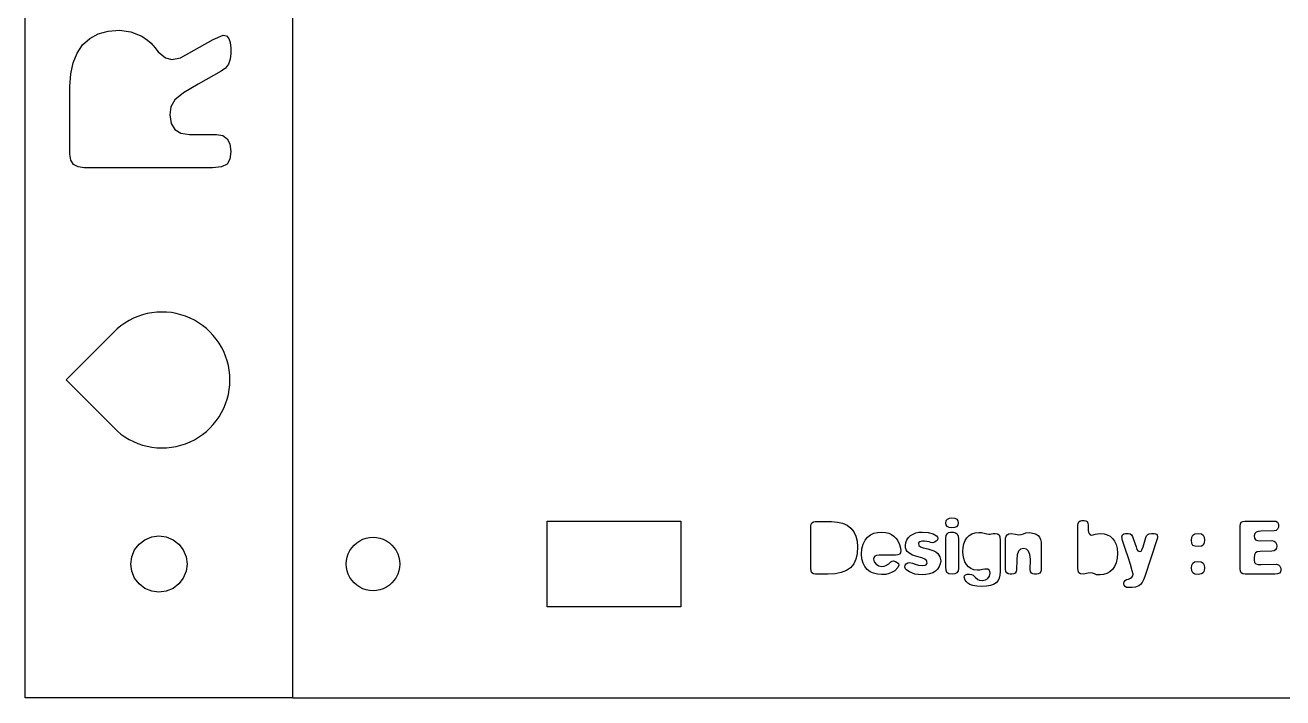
# Model space of a CAD drawing. Header units: metres. Extents: x 641 to 1235, y -1361 to -1021.
# Drawn here: x 841.9 to 935.9, y -1361 to -1310.8 of the extents above; entities that cross this region are included whole.
import ezdxf

# ---------------------------------------------------------------- set-up
doc = ezdxf.new("R2010")
doc.units = ezdxf.units.M

msp = doc.modelspace()

# ---------------------------------------------------------------- linework, layer by layer
at = {"layer": 'COMPONENT16'}
for p, q in [((848.057, -1311.224, 0.025), (848.901, -1311.155, 0.025)), ((848.901, -1311.155, 0.025), (849.762, -1311.263, 0.025)), ((846.156, -1312.25, 0.025), (846.684, -1311.771, 0.025)), ((846.684, -1311.771, 0.025), (847.318, -1311.429, 0.025)), ((847.318, -1311.429, 0.025), (848.057, -1311.224, 0.025)), ((849.762, -1311.263, 0.025), (850.587, -1311.586, 0.025)), ((850.587, -1311.586, 0.025), (851.009, -1311.882, 0.025)), ((851.009, -1311.882, 0.025), (851.269, -1312.124, 0.025)), ((851.269, -1312.124, 0.025), (851.377, -1312.232, 0.025)), ((853.458, -1313.201, 0.025), (855.898, -1311.837, 0.025)), ((855.898, -1311.837, 0.025), (856.652, -1311.514, 0.025)), ((856.652, -1311.514, 0.025), (856.903, -1311.575, 0.025)), ((856.903, -1311.575, 0.025), (857.082, -1311.756, 0.025)), ((857.082, -1311.756, 0.025), (857.19, -1312.059, 0.025)), ((857.19, -1312.059, 0.025), (857.226, -1312.483, 0.025)), ((845.443, -1313.573, 0.025), (845.74, -1312.854, 0.025)), ((845.74, -1312.854, 0.025), (846.156, -1312.25, 0.025)), ((851.377, -1312.232, 0.025), (851.431, -1312.286, 0.025)), ((851.431, -1312.286, 0.025), (851.547, -1312.429, 0.025)), ((851.547, -1312.429, 0.025), (851.807, -1312.77, 0.025)), ((851.807, -1312.77, 0.025), (852.346, -1313.201, 0.025)), ((857.226, -1312.878, 0.025), (857.181, -1313.31, 0.025)), ((857.226, -1312.483, 0.025), (857.226, -1312.878, 0.025)), ((845.264, -1314.406, 0.025), (845.443, -1313.573, 0.025)), ((852.346, -1313.201, 0.025), (852.812, -1313.344, 0.025)), ((852.812, -1313.344, 0.025), (853.458, -1313.201, 0.025)), ((856.822, -1313.974, 0.025), (856.508, -1314.205, 0.025)), ((857.046, -1313.676, 0.025), (856.822, -1313.974, 0.025)), ((857.181, -1313.31, 0.025), (857.046, -1313.676, 0.025)), ((845.205, -1315.353, 0.025), (845.264, -1314.406, 0.025)), ((856.508, -1314.205, 0.025), (854.786, -1315.174, 0.025)), ((845.205, -1320.415, 0.025), (845.205, -1315.353, 0.025)), ((853.7, -1315.829, 0.025), (853.054, -1316.349, 0.025)), ((854.786, -1315.174, 0.025), (853.7, -1315.829, 0.025)), ((853.054, -1316.349, 0.025), (852.749, -1316.861, 0.025)), ((852.749, -1316.861, 0.025), (852.669, -1317.471, 0.025)), ((852.669, -1317.471, 0.025), (852.761, -1318.114, 0.025)), ((852.761, -1318.114, 0.025), (853.036, -1318.574, 0.025)), ((853.036, -1318.574, 0.025), (853.496, -1318.85, 0.025)), ((853.496, -1318.85, 0.025), (854.14, -1318.942, 0.025)), ((854.14, -1318.942, 0.025), (856.149, -1318.942, 0.025)), ((856.149, -1318.942, 0.025), (856.62, -1319.02, 0.025)), ((856.62, -1319.02, 0.025), (856.957, -1319.256, 0.025)), ((856.957, -1319.256, 0.025), (857.159, -1319.649, 0.025)), ((857.159, -1319.649, 0.025), (857.226, -1320.199, 0.025)), ((845.272, -1320.855, 0.025), (845.205, -1320.415, 0.025)), ((857.226, -1320.199, 0.025), (857.156, -1320.79, 0.025)), ((845.474, -1321.17, 0.025), (845.272, -1320.855, 0.025)), ((845.811, -1321.358, 0.025), (845.474, -1321.17, 0.025)), ((846.281, -1321.421, 0.025), (845.811, -1321.358, 0.025)), ((855.862, -1321.421, 0.025), (846.281, -1321.421, 0.025)), ((856.537, -1321.356, 0.025), (855.862, -1321.421, 0.025)), ((856.948, -1321.161, 0.025), (856.537, -1321.356, 0.025)), ((857.156, -1320.79, 0.025), (856.948, -1321.161, 0.025))]:
    msp.add_line(p, q, dxfattribs=at)
at = {"layer": 'COMPONENT5'}
for p, q in [((900.764, -1347.89, 0), (900.908, -1347.868, 0)), ((900.908, -1347.868, 0), (902.116, -1347.868, 0)), ((902.116, -1347.868, 0), (902.558, -1347.899, 0)), ((910.667, -1347.974, 0), (910.701, -1347.792, 0)), ((910.701, -1347.792, 0), (910.802, -1347.678, 0)), ((910.802, -1347.678, 0), (910.95, -1347.619, 0)), ((910.95, -1347.619, 0), (911.124, -1347.599, 0)), ((911.124, -1347.599, 0), (911.344, -1347.624, 0)), ((911.344, -1347.624, 0), (911.488, -1347.699, 0)), ((911.488, -1347.699, 0), (911.567, -1347.812, 0)), ((911.567, -1347.812, 0), (911.593, -1347.951, 0)), ((920.602, -1347.882, 0), (920.693, -1347.805, 0)), ((920.693, -1347.805, 0), (920.825, -1347.779, 0)), ((920.825, -1347.779, 0), (921.012, -1347.779, 0)), ((921.012, -1347.779, 0), (921.126, -1347.801, 0)), ((921.126, -1347.801, 0), (921.22, -1347.867, 0)), ((921.22, -1347.867, 0), (921.284, -1347.98, 0)), ((932.746, -1347.923, 0), (932.852, -1347.852, 0)), ((932.852, -1347.852, 0), (933.001, -1347.828, 0)), ((933.001, -1347.828, 0), (935.183, -1347.828, 0)), ((935.183, -1347.828, 0), (935.337, -1347.848, 0)), ((935.337, -1347.848, 0), (935.447, -1347.907, 0)), ((900.58, -1348.22, 0), (900.6, -1348.066, 0)), ((900.58, -1351.351, 0), (900.58, -1348.22, 0)), ((900.6, -1348.066, 0), (900.662, -1347.956, 0)), ((900.662, -1347.956, 0), (900.764, -1347.89, 0)), ((902.558, -1347.899, 0), (902.947, -1347.99, 0)), ((902.947, -1347.99, 0), (903.283, -1348.142, 0)), ((903.283, -1348.142, 0), (903.564, -1348.355, 0)), ((903.564, -1348.355, 0), (903.788, -1348.624, 0)), ((903.788, -1348.624, 0), (903.947, -1348.945, 0)), ((905.045, -1348.861, 0), (905.297, -1348.743, 0)), ((905.297, -1348.743, 0), (905.569, -1348.675, 0)), ((905.569, -1348.675, 0), (905.851, -1348.653, 0)), ((905.851, -1348.653, 0), (906.15, -1348.674, 0)), ((906.15, -1348.674, 0), (906.402, -1348.738, 0)), ((906.402, -1348.738, 0), (906.614, -1348.835, 0)), ((908.028, -1348.909, 0), (908.216, -1348.797, 0)), ((908.216, -1348.797, 0), (908.43, -1348.715, 0)), ((908.43, -1348.715, 0), (908.659, -1348.665, 0)), ((908.659, -1348.665, 0), (908.896, -1348.648, 0)), ((908.896, -1348.648, 0), (909.344, -1348.689, 0)), ((909.344, -1348.689, 0), (909.72, -1348.794, 0)), ((909.72, -1348.794, 0), (909.975, -1348.944, 0)), ((910.692, -1348.114, 0), (910.667, -1347.974, 0)), ((910.691, -1348.914, 0), (910.764, -1348.78, 0)), ((910.767, -1348.227, 0), (910.692, -1348.114, 0)), ((910.764, -1348.78, 0), (910.876, -1348.694, 0)), ((910.906, -1348.301, 0), (910.767, -1348.227, 0)), ((910.876, -1348.694, 0), (911.019, -1348.665, 0)), ((911.124, -1348.326, 0), (910.906, -1348.301, 0)), ((911.019, -1348.665, 0), (911.23, -1348.665, 0)), ((911.304, -1348.307, 0), (911.124, -1348.326, 0)), ((911.23, -1348.665, 0), (911.394, -1348.697, 0)), ((911.456, -1348.25, 0), (911.304, -1348.307, 0)), ((911.394, -1348.697, 0), (911.511, -1348.794, 0)), ((911.559, -1348.137, 0), (911.456, -1348.25, 0)), ((911.511, -1348.794, 0), (911.582, -1348.955, 0)), ((911.593, -1347.951, 0), (911.559, -1348.137, 0)), ((912.414, -1348.903, 0), (912.617, -1348.777, 0)), ((912.617, -1348.777, 0), (912.853, -1348.698, 0)), ((912.853, -1348.698, 0), (913.124, -1348.672, 0)), ((913.124, -1348.672, 0), (913.341, -1348.695, 0)), ((913.341, -1348.695, 0), (913.543, -1348.745, 0)), ((913.543, -1348.745, 0), (913.722, -1348.792, 0)), ((913.722, -1348.792, 0), (913.874, -1348.812, 0)), ((913.874, -1348.812, 0), (913.983, -1348.804, 0)), ((913.983, -1348.804, 0), (914.083, -1348.783, 0)), ((914.083, -1348.783, 0), (914.194, -1348.762, 0)), ((914.194, -1348.762, 0), (914.344, -1348.754, 0)), ((914.344, -1348.754, 0), (914.535, -1348.78, 0)), ((914.535, -1348.78, 0), (914.651, -1348.859, 0)), ((915.24, -1348.85, 0), (915.368, -1348.786, 0)), ((915.368, -1348.786, 0), (915.548, -1348.765, 0)), ((915.548, -1348.765, 0), (915.864, -1348.806, 0)), ((915.864, -1348.806, 0), (916.122, -1348.847, 0)), ((916.303, -1348.824, 0), (916.462, -1348.771, 0)), ((916.462, -1348.771, 0), (916.646, -1348.718, 0)), ((916.646, -1348.718, 0), (916.907, -1348.695, 0)), ((916.907, -1348.695, 0), (917.271, -1348.748, 0)), ((917.271, -1348.748, 0), (917.423, -1348.815, 0)), ((920.532, -1348.143, 0), (920.549, -1347.999, 0)), ((920.532, -1351.321, 0), (920.532, -1348.143, 0)), ((920.549, -1347.999, 0), (920.602, -1347.882, 0)), ((921.284, -1347.98, 0), (921.305, -1348.143, 0)), ((921.305, -1348.143, 0), (921.305, -1348.53, 0)), ((921.305, -1348.53, 0), (921.32, -1348.651, 0)), ((921.32, -1348.651, 0), (921.367, -1348.767, 0)), ((921.367, -1348.767, 0), (921.443, -1348.853, 0)), ((921.836, -1348.817, 0), (922.012, -1348.773, 0)), ((922.012, -1348.773, 0), (922.231, -1348.753, 0)), ((922.231, -1348.753, 0), (922.492, -1348.777, 0)), ((922.492, -1348.777, 0), (922.733, -1348.85, 0)), ((923.871, -1348.846, 0), (923.967, -1348.776, 0)), ((923.967, -1348.776, 0), (924.091, -1348.759, 0)), ((924.091, -1348.759, 0), (924.302, -1348.759, 0)), ((924.302, -1348.759, 0), (924.433, -1348.782, 0)), ((924.433, -1348.782, 0), (924.539, -1348.852, 0)), ((925.759, -1348.838, 0), (925.874, -1348.778, 0)), ((925.874, -1348.778, 0), (926.026, -1348.759, 0)), ((926.026, -1348.759, 0), (926.225, -1348.759, 0)), ((926.225, -1348.759, 0), (926.323, -1348.774, 0)), ((926.323, -1348.774, 0), (926.407, -1348.82, 0)), ((929.122, -1348.887, 0), (929.27, -1348.795, 0)), ((929.27, -1348.795, 0), (929.515, -1348.764, 0)), ((929.515, -1348.764, 0), (929.762, -1348.795, 0)), ((929.762, -1348.795, 0), (929.904, -1348.887, 0)), ((932.661, -1348.209, 0), (932.682, -1348.042, 0)), ((932.661, -1351.392, 0), (932.661, -1348.209, 0)), ((932.682, -1348.042, 0), (932.746, -1347.923, 0)), ((933.753, -1348.751, 0), (933.712, -1348.93, 0)), ((933.858, -1348.649, 0), (933.753, -1348.751, 0)), ((934.011, -1348.602, 0), (933.858, -1348.649, 0)), ((934.198, -1348.59, 0), (934.011, -1348.602, 0)), ((935.213, -1348.567, 0), (934.198, -1348.59, 0)), ((935.362, -1348.529, 0), (935.213, -1348.567, 0)), ((935.462, -1348.429, 0), (935.362, -1348.529, 0)), ((935.447, -1347.907, 0), (935.513, -1348.006, 0)), ((935.518, -1348.294, 0), (935.462, -1348.429, 0)), ((935.513, -1348.006, 0), (935.535, -1348.145, 0)), ((935.535, -1348.145, 0), (935.518, -1348.294, 0)), ((903.947, -1348.945, 0), (904.043, -1349.319, 0)), ((904.043, -1349.319, 0), (904.075, -1349.744, 0)), ((904.075, -1349.744, 0), (904.043, -1350.251, 0)), ((904.394, -1349.893, 0), (904.489, -1349.544, 0)), ((904.489, -1349.544, 0), (904.635, -1349.257, 0)), ((904.635, -1349.257, 0), (904.823, -1349.031, 0)), ((904.823, -1349.031, 0), (905.045, -1348.861, 0)), ((906.614, -1348.835, 0), (906.792, -1348.957, 0)), ((906.792, -1348.957, 0), (906.938, -1349.1, 0)), ((906.938, -1349.1, 0), (907.05, -1349.257, 0)), ((907.05, -1349.257, 0), (907.203, -1349.573, 0)), ((907.203, -1349.573, 0), (907.276, -1349.852, 0)), ((907.641, -1349.645, 0), (907.667, -1349.422, 0)), ((907.658, -1349.82, 0), (907.641, -1349.645, 0)), ((907.667, -1349.422, 0), (907.746, -1349.222, 0)), ((907.746, -1349.222, 0), (907.87, -1349.05, 0)), ((907.87, -1349.05, 0), (908.028, -1348.909, 0)), ((908.651, -1349.428, 0), (908.626, -1349.498, 0)), ((908.626, -1349.498, 0), (908.658, -1349.648, 0)), ((908.726, -1349.381, 0), (908.651, -1349.428, 0)), ((908.658, -1349.648, 0), (908.77, -1349.756, 0)), ((908.922, -1349.334, 0), (908.726, -1349.381, 0)), ((909.007, -1349.328, 0), (908.922, -1349.334, 0)), ((909.066, -1349.325, 0), (909.007, -1349.328, 0)), ((909.245, -1349.345, 0), (909.066, -1349.325, 0)), ((909.409, -1349.387, 0), (909.245, -1349.345, 0)), ((909.547, -1349.428, 0), (909.409, -1349.387, 0)), ((909.705, -1349.445, 0), (909.547, -1349.428, 0)), ((909.828, -1349.416, 0), (909.705, -1349.445, 0)), ((909.945, -1349.343, 0), (909.828, -1349.416, 0)), ((910.033, -1349.24, 0), (909.945, -1349.343, 0)), ((909.975, -1348.944, 0), (910.045, -1349.03, 0)), ((910.069, -1349.117, 0), (910.033, -1349.24, 0)), ((910.045, -1349.03, 0), (910.069, -1349.117, 0)), ((910.667, -1349.087, 0), (910.691, -1348.914, 0)), ((910.667, -1351.28, 0), (910.667, -1349.087, 0)), ((911.582, -1348.955, 0), (911.605, -1349.181, 0)), ((911.605, -1349.181, 0), (911.605, -1351.374, 0)), ((911.959, -1349.799, 0), (912.019, -1349.522, 0)), ((912.019, -1349.522, 0), (912.115, -1349.277, 0)), ((912.115, -1349.277, 0), (912.247, -1349.07, 0)), ((912.247, -1349.07, 0), (912.414, -1348.903, 0)), ((914.651, -1348.859, 0), (914.711, -1349.018, 0)), ((914.711, -1349.018, 0), (914.731, -1349.281, 0)), ((914.731, -1349.281, 0), (914.731, -1351.604, 0)), ((915.137, -1349.105, 0), (915.163, -1348.956, 0)), ((915.137, -1351.427, 0), (915.137, -1349.105, 0)), ((915.163, -1348.956, 0), (915.24, -1348.85, 0)), ((916.122, -1348.847, 0), (916.303, -1348.824, 0)), ((917.423, -1348.815, 0), (917.554, -1348.909, 0)), ((917.554, -1348.909, 0), (917.661, -1349.034, 0)), ((917.661, -1349.034, 0), (917.737, -1349.197, 0)), ((917.737, -1349.197, 0), (917.782, -1349.396, 0)), ((917.782, -1349.396, 0), (917.797, -1349.633, 0)), ((917.797, -1349.633, 0), (917.797, -1351.462, 0)), ((921.443, -1348.853, 0), (921.551, -1348.882, 0)), ((921.551, -1348.882, 0), (921.689, -1348.861, 0)), ((921.689, -1348.861, 0), (921.836, -1348.817, 0)), ((922.733, -1348.85, 0), (922.948, -1348.968, 0)), ((922.948, -1348.968, 0), (923.132, -1349.131, 0)), ((923.132, -1349.131, 0), (923.28, -1349.338, 0)), ((923.28, -1349.338, 0), (923.393, -1349.588, 0)), ((923.393, -1349.588, 0), (923.463, -1349.882, 0)), ((923.83, -1349.005, 0), (923.871, -1348.846, 0)), ((923.88, -1349.286, 0), (923.83, -1349.005, 0)), ((923.947, -1349.503, 0), (923.88, -1349.286, 0)), ((924.096, -1349.949, 0), (923.947, -1349.503, 0)), ((924.539, -1348.852, 0), (924.621, -1348.97, 0)), ((924.621, -1348.97, 0), (924.677, -1349.134, 0)), ((924.677, -1349.134, 0), (924.882, -1349.767, 0)), ((925.404, -1349.755, 0), (925.615, -1349.064, 0)), ((926.46, -1349.157, 0), (925.533, -1351.972, 0)), ((925.615, -1349.064, 0), (925.675, -1348.934, 0)), ((925.675, -1348.934, 0), (925.759, -1348.838, 0)), ((926.407, -1348.82, 0), (926.464, -1348.888, 0)), ((926.477, -1349.078, 0), (926.46, -1349.157, 0)), ((926.464, -1348.888, 0), (926.483, -1348.97, 0)), ((926.483, -1348.97, 0), (926.477, -1349.078, 0)), ((929.022, -1349.257, 0), (929.047, -1349.041, 0)), ((929.051, -1349.504, 0), (929.022, -1349.257, 0)), ((929.047, -1349.041, 0), (929.122, -1348.887, 0)), ((929.136, -1349.647, 0), (929.051, -1349.504, 0)), ((929.288, -1349.715, 0), (929.136, -1349.647, 0)), ((929.515, -1349.738, 0), (929.288, -1349.715, 0)), ((929.762, -1349.708, 0), (929.515, -1349.738, 0)), ((929.904, -1349.618, 0), (929.762, -1349.708, 0)), ((929.904, -1348.887, 0), (929.973, -1349.041, 0)), ((929.973, -1349.467, 0), (929.904, -1349.618, 0)), ((929.973, -1349.041, 0), (929.995, -1349.257, 0)), ((929.995, -1349.257, 0), (929.973, -1349.467, 0)), ((933.712, -1348.93, 0), (933.738, -1349.117, 0)), ((933.738, -1349.117, 0), (933.817, -1349.233, 0)), ((933.817, -1349.233, 0), (933.953, -1349.292, 0)), ((933.953, -1349.292, 0), (934.151, -1349.312, 0)), ((934.151, -1349.312, 0), (935.037, -1349.288, 0)), ((935.037, -1349.288, 0), (935.193, -1349.32, 0)), ((935.193, -1349.32, 0), (935.31, -1349.417, 0)), ((935.31, -1349.417, 0), (935.382, -1349.553, 0)), ((935.382, -1349.553, 0), (935.406, -1349.704, 0)), ((935.406, -1349.704, 0), (935.382, -1349.846, 0)), ((903.948, -1350.68, 0), (903.786, -1351.034, 0)), ((904.043, -1350.251, 0), (903.948, -1350.68, 0)), ((904.363, -1350.306, 0), (904.394, -1349.893, 0)), ((904.392, -1350.659, 0), (904.363, -1350.306, 0)), ((904.477, -1350.966, 0), (904.392, -1350.659, 0)), ((905.291, -1350.548, 0), (905.265, -1350.681, 0)), ((905.265, -1350.681, 0), (905.318, -1350.875, 0)), ((905.368, -1350.453, 0), (905.291, -1350.548, 0)), ((905.496, -1350.396, 0), (905.368, -1350.453, 0)), ((905.675, -1350.377, 0), (905.496, -1350.396, 0)), ((906.625, -1350.377, 0), (905.675, -1350.377, 0)), ((906.895, -1350.377, 0), (906.625, -1350.377, 0)), ((907.077, -1350.36, 0), (906.895, -1350.377, 0)), ((907.2, -1350.309, 0), (907.077, -1350.36, 0)), ((907.27, -1350.207, 0), (907.2, -1350.309, 0)), ((907.294, -1350.036, 0), (907.27, -1350.207, 0)), ((907.276, -1349.852, 0), (907.294, -1350.036, 0)), ((907.708, -1349.97, 0), (907.658, -1349.82, 0)), ((907.788, -1350.098, 0), (907.708, -1349.97, 0)), ((907.893, -1350.207, 0), (907.788, -1350.098, 0)), ((908.169, -1350.378, 0), (907.893, -1350.207, 0)), ((908.509, -1350.489, 0), (908.169, -1350.378, 0)), ((908.864, -1350.58, 0), (908.509, -1350.489, 0)), ((908.77, -1349.756, 0), (908.981, -1349.838, 0)), ((909.098, -1350.665, 0), (908.864, -1350.58, 0)), ((908.981, -1349.838, 0), (909.318, -1349.914, 0)), ((909.227, -1350.776, 0), (909.098, -1350.665, 0)), ((909.318, -1349.914, 0), (909.761, -1350.047, 0)), ((909.761, -1350.047, 0), (909.927, -1350.138, 0)), ((909.927, -1350.138, 0), (910.057, -1350.246, 0)), ((910.057, -1350.246, 0), (910.224, -1350.499, 0)), ((910.224, -1350.499, 0), (910.28, -1350.794, 0)), ((911.939, -1350.102, 0), (911.959, -1349.799, 0)), ((911.955, -1350.372, 0), (911.939, -1350.102, 0)), ((912.004, -1350.63, 0), (911.955, -1350.372, 0)), ((912.086, -1350.868, 0), (912.004, -1350.63, 0)), ((915.997, -1350.354, 0), (915.965, -1350.724, 0)), ((916.094, -1350.09, 0), (915.997, -1350.354, 0)), ((916.166, -1349.998, 0), (916.094, -1350.09, 0)), ((916.254, -1349.932, 0), (916.166, -1349.998, 0)), ((916.479, -1349.879, 0), (916.254, -1349.932, 0)), ((916.699, -1349.93, 0), (916.479, -1349.879, 0)), ((916.856, -1350.081, 0), (916.699, -1349.93, 0)), ((916.95, -1350.334, 0), (916.856, -1350.081, 0)), ((916.982, -1350.688, 0), (916.95, -1350.334, 0)), ((916.976, -1351.462, 0), (916.982, -1350.688, 0)), ((923.461, -1350.608, 0), (923.387, -1350.943, 0)), ((923.486, -1350.219, 0), (923.461, -1350.608, 0)), ((923.463, -1349.882, 0), (923.486, -1350.219, 0)), ((924.281, -1350.515, 0), (924.096, -1349.949, 0)), ((924.46, -1351.086, 0), (924.281, -1350.515, 0)), ((924.882, -1349.767, 0), (924.941, -1349.943, 0)), ((924.941, -1349.943, 0), (925.017, -1350.043, 0)), ((925.017, -1350.043, 0), (925.099, -1350.087, 0)), ((925.099, -1350.087, 0), (925.175, -1350.096, 0)), ((925.175, -1350.096, 0), (925.254, -1350.069, 0)), ((925.254, -1350.069, 0), (925.313, -1349.99, 0)), ((925.313, -1349.99, 0), (925.404, -1349.755, 0)), ((933.726, -1350.34, 0), (933.7, -1350.571, 0)), ((933.7, -1350.571, 0), (933.7, -1350.735, 0)), ((933.806, -1350.199, 0), (933.726, -1350.34, 0)), ((933.945, -1350.126, 0), (933.806, -1350.199, 0)), ((934.151, -1350.102, 0), (933.945, -1350.126, 0)), ((935.037, -1350.079, 0), (934.151, -1350.102, 0)), ((935.193, -1350.051, 0), (935.037, -1350.079, 0)), ((935.31, -1349.967, 0), (935.193, -1350.051, 0)), ((935.382, -1349.846, 0), (935.31, -1349.967, 0)), ((900.599, -1351.571, 0), (900.58, -1351.351, 0)), ((900.659, -1351.706, 0), (900.599, -1351.571, 0)), ((903.24, -1351.53, 0), (902.855, -1351.679, 0)), ((903.55, -1351.316, 0), (903.24, -1351.53, 0)), ((903.786, -1351.034, 0), (903.55, -1351.316, 0)), ((904.613, -1351.228, 0), (904.477, -1350.966, 0)), ((904.793, -1351.444, 0), (904.613, -1351.228, 0)), ((905.013, -1351.613, 0), (904.793, -1351.444, 0)), ((905.268, -1351.734, 0), (905.013, -1351.613, 0)), ((905.318, -1350.875, 0), (905.455, -1351.048, 0)), ((905.455, -1351.048, 0), (905.649, -1351.174, 0)), ((905.649, -1351.174, 0), (905.875, -1351.221, 0)), ((905.875, -1351.221, 0), (906.046, -1351.205, 0)), ((906.046, -1351.205, 0), (906.183, -1351.156, 0)), ((906.183, -1351.156, 0), (906.394, -1351.016, 0)), ((906.394, -1351.016, 0), (906.567, -1350.875, 0)), ((906.567, -1350.875, 0), (906.658, -1350.827, 0)), ((906.658, -1350.827, 0), (906.766, -1350.811, 0)), ((906.845, -1351.544, 0), (906.663, -1351.653, 0)), ((906.766, -1350.811, 0), (906.907, -1350.84, 0)), ((907.086, -1351.306, 0), (906.845, -1351.544, 0)), ((906.907, -1350.84, 0), (907.036, -1350.913, 0)), ((907.036, -1350.913, 0), (907.13, -1351.01, 0)), ((907.165, -1351.115, 0), (907.086, -1351.306, 0)), ((907.13, -1351.01, 0), (907.165, -1351.115, 0)), ((907.594, -1351.263, 0), (907.623, -1351.134, 0)), ((907.617, -1351.349, 0), (907.594, -1351.263, 0)), ((907.685, -1351.444, 0), (907.617, -1351.349, 0)), ((907.623, -1351.134, 0), (907.708, -1351.028, 0)), ((907.943, -1351.634, 0), (907.685, -1351.444, 0)), ((907.708, -1351.028, 0), (907.825, -1350.958, 0)), ((907.825, -1350.958, 0), (907.946, -1350.935, 0)), ((907.946, -1350.935, 0), (908.166, -1350.967, 0)), ((908.166, -1350.967, 0), (908.371, -1351.04, 0)), ((908.371, -1351.04, 0), (908.614, -1351.113, 0)), ((908.614, -1351.113, 0), (908.954, -1351.145, 0)), ((908.954, -1351.145, 0), (909.114, -1351.134, 0)), ((909.114, -1351.134, 0), (909.207, -1351.099, 0)), ((909.207, -1351.099, 0), (909.251, -1351.037, 0)), ((909.265, -1350.946, 0), (909.227, -1350.776, 0)), ((909.251, -1351.037, 0), (909.265, -1350.946, 0)), ((909.884, -1351.567, 0), (909.682, -1351.686, 0)), ((910.049, -1351.417, 0), (909.884, -1351.567, 0)), ((910.174, -1351.236, 0), (910.049, -1351.417, 0)), ((910.253, -1351.028, 0), (910.174, -1351.236, 0)), ((910.28, -1350.794, 0), (910.253, -1351.028, 0)), ((910.688, -1351.506, 0), (910.667, -1351.28, 0)), ((910.752, -1351.667, 0), (910.688, -1351.506, 0)), ((911.576, -1351.559, 0), (911.488, -1351.691, 0)), ((911.605, -1351.374, 0), (911.576, -1351.559, 0)), ((912.203, -1351.076, 0), (912.086, -1350.868, 0)), ((912.356, -1351.25, 0), (912.203, -1351.076, 0)), ((912.543, -1351.384, 0), (912.356, -1351.25, 0)), ((912.768, -1351.469, 0), (912.543, -1351.384, 0)), ((913.03, -1351.498, 0), (912.768, -1351.469, 0)), ((913.206, -1351.486, 0), (913.03, -1351.498, 0)), ((913.402, -1351.457, 0), (913.206, -1351.486, 0)), ((913.575, -1351.428, 0), (913.402, -1351.457, 0)), ((913.687, -1351.416, 0), (913.575, -1351.428, 0)), ((913.817, -1351.434, 0), (913.687, -1351.416, 0)), ((913.904, -1351.489, 0), (913.817, -1351.434, 0)), ((913.952, -1351.587, 0), (913.904, -1351.489, 0)), ((913.968, -1351.733, 0), (913.952, -1351.587, 0)), ((914.731, -1351.604, 0), (914.713, -1351.862, 0)), ((915.159, -1351.59, 0), (915.137, -1351.427, 0)), ((915.226, -1351.703, 0), (915.159, -1351.59, 0)), ((915.933, -1351.61, 0), (915.854, -1351.712, 0)), ((915.959, -1351.462, 0), (915.933, -1351.61, 0)), ((915.965, -1350.724, 0), (915.959, -1351.462, 0)), ((916.999, -1351.61, 0), (916.976, -1351.462, 0)), ((917.07, -1351.712, 0), (916.999, -1351.61, 0)), ((917.771, -1351.61, 0), (917.692, -1351.712, 0)), ((917.797, -1351.462, 0), (917.771, -1351.61, 0)), ((920.553, -1351.555, 0), (920.532, -1351.321, 0)), ((920.617, -1351.696, 0), (920.553, -1351.555, 0)), ((922.925, -1351.63, 0), (922.704, -1351.757, 0)), ((923.114, -1351.453, 0), (922.925, -1351.63, 0)), ((923.269, -1351.224, 0), (923.114, -1351.453, 0)), ((923.387, -1350.943, 0), (923.269, -1351.224, 0)), ((924.598, -1351.55, 0), (924.46, -1351.086, 0)), ((924.654, -1351.796, 0), (924.598, -1351.55, 0)), ((929.022, -1351.333, 0), (929.042, -1351.119, 0)), ((929.046, -1351.554, 0), (929.022, -1351.333, 0)), ((929.042, -1351.119, 0), (929.116, -1350.966, 0)), ((929.119, -1351.702, 0), (929.046, -1351.554, 0)), ((929.116, -1350.966, 0), (929.262, -1350.872, 0)), ((929.262, -1350.872, 0), (929.503, -1350.84, 0)), ((929.503, -1350.84, 0), (929.751, -1350.871, 0)), ((929.751, -1350.871, 0), (929.899, -1350.963, 0)), ((929.899, -1350.963, 0), (929.971, -1351.117, 0)), ((929.973, -1351.543, 0), (929.904, -1351.693, 0)), ((929.971, -1351.117, 0), (929.995, -1351.333, 0)), ((929.995, -1351.333, 0), (929.973, -1351.543, 0)), ((932.683, -1351.582, 0), (932.661, -1351.392, 0)), ((932.749, -1351.708, 0), (932.683, -1351.582, 0)), ((933.7, -1350.735, 0), (933.738, -1350.923, 0)), ((933.738, -1350.923, 0), (933.844, -1351.028, 0)), ((933.844, -1351.028, 0), (934.008, -1351.072, 0)), ((934.008, -1351.072, 0), (934.222, -1351.081, 0)), ((934.222, -1351.081, 0), (935.377, -1351.058, 0)), ((935.377, -1351.058, 0), (935.529, -1351.093, 0)), ((935.529, -1351.093, 0), (935.632, -1351.198, 0)), ((935.684, -1351.631, 0), (935.6, -1351.726, 0)), ((935.632, -1351.198, 0), (935.692, -1351.344, 0)), ((935.711, -1351.497, 0), (935.684, -1351.631, 0)), ((935.692, -1351.344, 0), (935.711, -1351.497, 0)), ((900.767, -1351.774, 0), (900.659, -1351.706, 0)), ((900.931, -1351.797, 0), (900.767, -1351.774, 0)), ((901.846, -1351.797, 0), (900.931, -1351.797, 0)), ((902.392, -1351.767, 0), (901.846, -1351.797, 0)), ((902.855, -1351.679, 0), (902.392, -1351.767, 0)), ((905.553, -1351.807, 0), (905.268, -1351.734, 0)), ((905.863, -1351.831, 0), (905.553, -1351.807, 0)), ((906.171, -1351.81, 0), (905.863, -1351.831, 0)), ((906.438, -1351.746, 0), (906.171, -1351.81, 0)), ((906.663, -1351.653, 0), (906.438, -1351.746, 0)), ((908.35, -1351.787, 0), (907.943, -1351.634, 0)), ((908.607, -1351.833, 0), (908.35, -1351.787, 0)), ((908.896, -1351.848, 0), (908.607, -1351.833, 0)), ((909.183, -1351.83, 0), (908.896, -1351.848, 0)), ((909.447, -1351.775, 0), (909.183, -1351.83, 0)), ((909.682, -1351.686, 0), (909.447, -1351.775, 0)), ((910.891, -1351.764, 0), (910.752, -1351.667, 0)), ((911.136, -1351.797, 0), (910.891, -1351.764, 0)), ((911.341, -1351.77, 0), (911.136, -1351.797, 0)), ((911.488, -1351.691, 0), (911.341, -1351.77, 0)), ((912.045, -1352.026, 0), (912.07, -1351.923, 0)), ((912.101, -1352.234, 0), (912.045, -1352.026, 0)), ((912.07, -1351.923, 0), (912.145, -1351.85, 0)), ((912.178, -1352.351, 0), (912.101, -1352.234, 0)), ((912.145, -1351.85, 0), (912.266, -1351.806, 0)), ((912.3, -1352.46, 0), (912.178, -1352.351, 0)), ((912.266, -1351.806, 0), (912.432, -1351.791, 0)), ((912.47, -1352.558, 0), (912.3, -1352.46, 0)), ((912.432, -1351.791, 0), (912.59, -1351.81, 0)), ((912.693, -1352.642, 0), (912.47, -1352.558, 0)), ((912.59, -1351.81, 0), (912.699, -1351.865, 0)), ((912.699, -1351.865, 0), (912.86, -1352.026, 0)), ((912.86, -1352.026, 0), (913.045, -1352.187, 0)), ((913.045, -1352.187, 0), (913.183, -1352.242, 0)), ((913.183, -1352.242, 0), (913.382, -1352.26, 0)), ((913.382, -1352.26, 0), (913.62, -1352.223, 0)), ((913.62, -1352.223, 0), (913.807, -1352.111, 0)), ((913.807, -1352.111, 0), (913.928, -1351.941, 0)), ((913.928, -1351.941, 0), (913.968, -1351.733, 0)), ((914.24, -1352.56, 0), (913.998, -1352.648, 0)), ((914.429, -1352.437, 0), (914.24, -1352.56, 0)), ((914.567, -1352.279, 0), (914.429, -1352.437, 0)), ((914.66, -1352.087, 0), (914.567, -1352.279, 0)), ((914.713, -1351.862, 0), (914.66, -1352.087, 0)), ((915.33, -1351.769, 0), (915.226, -1351.703, 0)), ((915.466, -1351.791, 0), (915.33, -1351.769, 0)), ((915.595, -1351.791, 0), (915.466, -1351.791, 0)), ((915.736, -1351.771, 0), (915.595, -1351.791, 0)), ((915.854, -1351.712, 0), (915.736, -1351.771, 0)), ((917.175, -1351.771, 0), (917.07, -1351.712, 0)), ((917.304, -1351.791, 0), (917.175, -1351.771, 0)), ((917.434, -1351.791, 0), (917.304, -1351.791, 0)), ((917.574, -1351.771, 0), (917.434, -1351.791, 0)), ((917.692, -1351.712, 0), (917.574, -1351.771, 0)), ((920.738, -1351.766, 0), (920.617, -1351.696, 0)), ((920.93, -1351.789, 0), (920.738, -1351.766, 0)), ((921.085, -1351.778, 0), (920.93, -1351.789, 0)), ((921.188, -1351.748, 0), (921.085, -1351.778, 0)), ((921.293, -1351.719, 0), (921.188, -1351.748, 0)), ((921.457, -1351.707, 0), (921.293, -1351.719, 0)), ((921.63, -1351.731, 0), (921.457, -1351.707, 0)), ((921.768, -1351.783, 0), (921.63, -1351.731, 0)), ((921.935, -1351.836, 0), (921.768, -1351.783, 0)), ((922.196, -1351.859, 0), (921.935, -1351.836, 0)), ((922.458, -1351.834, 0), (922.196, -1351.859, 0)), ((922.704, -1351.757, 0), (922.458, -1351.834, 0)), ((923.973, -1352.488, 0), (923.996, -1352.363, 0)), ((923.995, -1352.623, 0), (923.973, -1352.488, 0)), ((923.996, -1352.363, 0), (924.064, -1352.271, 0)), ((924.064, -1352.271, 0), (924.172, -1352.205, 0)), ((924.172, -1352.205, 0), (924.313, -1352.159, 0)), ((924.313, -1352.159, 0), (924.462, -1352.107, 0)), ((924.462, -1352.107, 0), (924.569, -1352.022, 0)), ((924.569, -1352.022, 0), (924.632, -1351.914, 0)), ((924.632, -1351.914, 0), (924.654, -1351.796, 0)), ((925.219, -1352.557, 0), (925.099, -1352.664, 0)), ((925.334, -1352.412, 0), (925.219, -1352.557, 0)), ((925.439, -1352.219, 0), (925.334, -1352.412, 0)), ((925.533, -1351.972, 0), (925.439, -1352.219, 0)), ((929.266, -1351.786, 0), (929.119, -1351.702, 0)), ((929.515, -1351.814, 0), (929.266, -1351.786, 0)), ((929.762, -1351.784, 0), (929.515, -1351.814, 0)), ((929.904, -1351.693, 0), (929.762, -1351.784, 0)), ((932.862, -1351.779, 0), (932.749, -1351.708, 0)), ((933.025, -1351.802, 0), (932.862, -1351.779, 0)), ((935.266, -1351.802, 0), (933.025, -1351.802, 0)), ((935.461, -1351.783, 0), (935.266, -1351.802, 0)), ((935.6, -1351.726, 0), (935.461, -1351.783, 0)), ((912.978, -1352.699, 0), (912.693, -1352.642, 0)), ((913.335, -1352.718, 0), (912.978, -1352.699, 0)), ((913.697, -1352.701, 0), (913.335, -1352.718, 0)), ((913.998, -1352.648, 0), (913.697, -1352.701, 0)), ((924.061, -1352.722, 0), (923.995, -1352.623, 0)), ((924.162, -1352.784, 0), (924.061, -1352.722, 0)), ((924.29, -1352.804, 0), (924.162, -1352.784, 0)), ((924.583, -1352.804, 0), (924.29, -1352.804, 0)), ((924.844, -1352.778, 0), (924.583, -1352.804, 0)), ((925.099, -1352.664, 0), (924.844, -1352.778, 0))]:
    msp.add_line(p, q, dxfattribs=at)
at = {"layer": 'GROUP11'}
for p, q in [((841.859, -1361.04, 0), (841.859, -1201.04, 0)), ((850.04, -1349.99, 0), (850.374, -1349.555, 0)), ((850.374, -1349.555, 0), (850.809, -1349.221, 0)), ((850.809, -1349.221, 0), (851.315, -1349.011, 0)), ((851.315, -1349.011, 0), (851.859, -1348.94, 0)), ((851.859, -1348.94, 0), (852.402, -1349.011, 0)), ((852.402, -1349.011, 0), (852.909, -1349.221, 0)), ((852.909, -1349.221, 0), (853.344, -1349.555, 0)), ((853.344, -1349.555, 0), (853.677, -1349.99, 0)), ((849.759, -1351.04, 0), (849.83, -1350.496, 0)), ((849.83, -1350.496, 0), (850.04, -1349.99, 0)), ((853.677, -1349.99, 0), (853.887, -1350.496, 0)), ((853.887, -1350.496, 0), (853.959, -1351.04, 0)), ((849.83, -1351.583, 0), (849.759, -1351.04, 0)), ((850.04, -1352.09, 0), (849.83, -1351.583, 0)), ((853.887, -1351.583, 0), (853.677, -1352.09, 0)), ((853.959, -1351.04, 0), (853.887, -1351.583, 0)), ((850.374, -1352.525, 0), (850.04, -1352.09, 0)), ((850.809, -1352.858, 0), (850.374, -1352.525, 0)), ((853.344, -1352.525, 0), (852.909, -1352.858, 0)), ((853.677, -1352.09, 0), (853.344, -1352.525, 0)), ((851.315, -1353.068, 0), (850.809, -1352.858, 0)), ((851.859, -1353.14, 0), (851.315, -1353.068, 0)), ((852.402, -1353.068, 0), (851.859, -1353.14, 0)), ((852.909, -1352.858, 0), (852.402, -1353.068, 0)), ((861.859, -1361.04, 0), (841.859, -1361.04, 0))]:
    msp.add_line(p, q, dxfattribs=at)
at = {"layer": 'GROUP12'}
msp.add_polyline3d([(857.152, -1337.647, 0), (857.165, -1337.284, 0), (857.152, -1336.921, 0), (857.113, -1336.559, 0), (857.048, -1336.201, 0), (856.958, -1335.849, 0), (856.843, -1335.504, 0), (856.703, -1335.169, 0), (856.54, -1334.844, 0), (856.354, -1334.531, 0), (856.146, -1334.233, 0), (855.918, -1333.95, 0), (855.669, -1333.685, 0), (855.402, -1333.438, 0), (855.119, -1333.21, 0), (854.819, -1333.004, 0), (854.506, -1332.819, 0), (854.18, -1332.658, 0), (853.844, -1332.52, 0), (853.499, -1332.406, 0), (853.146, -1332.318, 0), (852.788, -1332.255, 0), (852.426, -1332.218, 0), (852.063, -1332.206, 0), (851.699, -1332.221, 0), (851.338, -1332.262, 0), (850.981, -1332.328, 0), (850.629, -1332.42, 0), (850.285, -1332.537, 0), (849.95, -1332.678, 0), (849.625, -1332.843, 0), (849.314, -1333.03, 0), (849.017, -1333.24, 0), (848.735, -1333.47, 0), (844.92, -1337.284, 0), (848.735, -1341.098, 0), (849.017, -1341.328, 0), (849.314, -1341.538, 0), (849.625, -1341.725, 0), (849.95, -1341.89, 0), (850.285, -1342.031, 0), (850.629, -1342.148, 0), (850.981, -1342.24, 0), (851.338, -1342.306, 0), (851.699, -1342.347, 0), (852.063, -1342.362, 0), (852.426, -1342.351, 0), (852.788, -1342.313, 0), (853.146, -1342.25, 0), (853.499, -1342.162, 0), (853.844, -1342.048, 0), (854.18, -1341.91, 0), (854.506, -1341.749, 0), (854.819, -1341.564, 0), (855.119, -1341.358, 0), (855.402, -1341.13, 0), (855.669, -1340.883, 0), (855.918, -1340.618, 0), (856.146, -1340.335, 0), (856.354, -1340.037, 0), (856.54, -1339.724, 0), (856.703, -1339.4, 0), (856.843, -1339.064, 0), (856.958, -1338.719, 0), (857.048, -1338.367, 0), (857.113, -1338.009, 0), (857.152, -1337.647, 0)], dxfattribs=at)
at = {"layer": 'GROUP3'}
for p, q in [((861.859, -1361.04, 0), (861.859, -1185.04, 0)), ((880.859, -1347.84, 0), (890.859, -1347.84, 0)), ((880.859, -1354.24, 0), (880.859, -1347.84, 0)), ((890.859, -1347.84, 0), (890.859, -1354.24, 0)), ((866.272, -1349.822, 0), (866.444, -1349.626, 0)), ((866.444, -1349.626, 0), (866.641, -1349.453, 0)), ((866.641, -1349.453, 0), (866.859, -1349.308, 0)), ((866.859, -1349.308, 0), (867.093, -1349.192, 0)), ((867.093, -1349.192, 0), (867.341, -1349.108, 0)), ((867.341, -1349.108, 0), (867.598, -1349.057, 0)), ((867.598, -1349.057, 0), (867.859, -1349.04, 0)), ((867.859, -1349.04, 0), (868.12, -1349.057, 0)), ((868.12, -1349.057, 0), (868.376, -1349.108, 0)), ((868.376, -1349.108, 0), (868.624, -1349.192, 0)), ((868.624, -1349.192, 0), (868.859, -1349.308, 0)), ((868.859, -1349.308, 0), (869.076, -1349.453, 0)), ((869.076, -1349.453, 0), (869.273, -1349.626, 0)), ((869.273, -1349.626, 0), (869.445, -1349.822, 0)), ((865.876, -1350.779, 0), (865.927, -1350.522, 0)), ((865.927, -1350.522, 0), (866.011, -1350.274, 0)), ((866.011, -1350.274, 0), (866.127, -1350.04, 0)), ((866.127, -1350.04, 0), (866.272, -1349.822, 0)), ((869.445, -1349.822, 0), (869.591, -1350.04, 0)), ((869.591, -1350.04, 0), (869.706, -1350.274, 0)), ((869.706, -1350.274, 0), (869.79, -1350.522, 0)), ((869.79, -1350.522, 0), (869.841, -1350.779, 0)), ((865.859, -1351.04, 0), (865.876, -1350.779, 0)), ((865.876, -1351.301, 0), (865.859, -1351.04, 0)), ((865.927, -1351.557, 0), (865.876, -1351.301, 0)), ((866.011, -1351.805, 0), (865.927, -1351.557, 0)), ((869.79, -1351.557, 0), (869.706, -1351.805, 0)), ((869.841, -1351.301, 0), (869.79, -1351.557, 0)), ((869.841, -1350.779, 0), (869.859, -1351.04, 0)), ((869.859, -1351.04, 0), (869.841, -1351.301, 0)), ((866.127, -1352.04, 0), (866.011, -1351.805, 0)), ((866.272, -1352.257, 0), (866.127, -1352.04, 0)), ((866.444, -1352.454, 0), (866.272, -1352.257, 0)), ((866.641, -1352.626, 0), (866.444, -1352.454, 0)), ((869.273, -1352.454, 0), (869.076, -1352.626, 0)), ((869.445, -1352.257, 0), (869.273, -1352.454, 0)), ((869.591, -1352.04, 0), (869.445, -1352.257, 0)), ((869.706, -1351.805, 0), (869.591, -1352.04, 0)), ((866.859, -1352.772, 0), (866.641, -1352.626, 0)), ((867.093, -1352.888, 0), (866.859, -1352.772, 0)), ((867.341, -1352.972, 0), (867.093, -1352.888, 0)), ((867.598, -1353.023, 0), (867.341, -1352.972, 0)), ((867.859, -1353.04, 0), (867.598, -1353.023, 0)), ((868.12, -1353.023, 0), (867.859, -1353.04, 0)), ((868.376, -1352.972, 0), (868.12, -1353.023, 0)), ((868.624, -1352.888, 0), (868.376, -1352.972, 0)), ((868.859, -1352.772, 0), (868.624, -1352.888, 0)), ((869.076, -1352.626, 0), (868.859, -1352.772, 0)), ((890.859, -1354.24, 0), (880.859, -1354.24, 0)), ((861.859, -1361.04, 0), (1013.859, -1361.04, 0))]:
    msp.add_line(p, q, dxfattribs=at)

doc.saveas('drawing.dxf')
